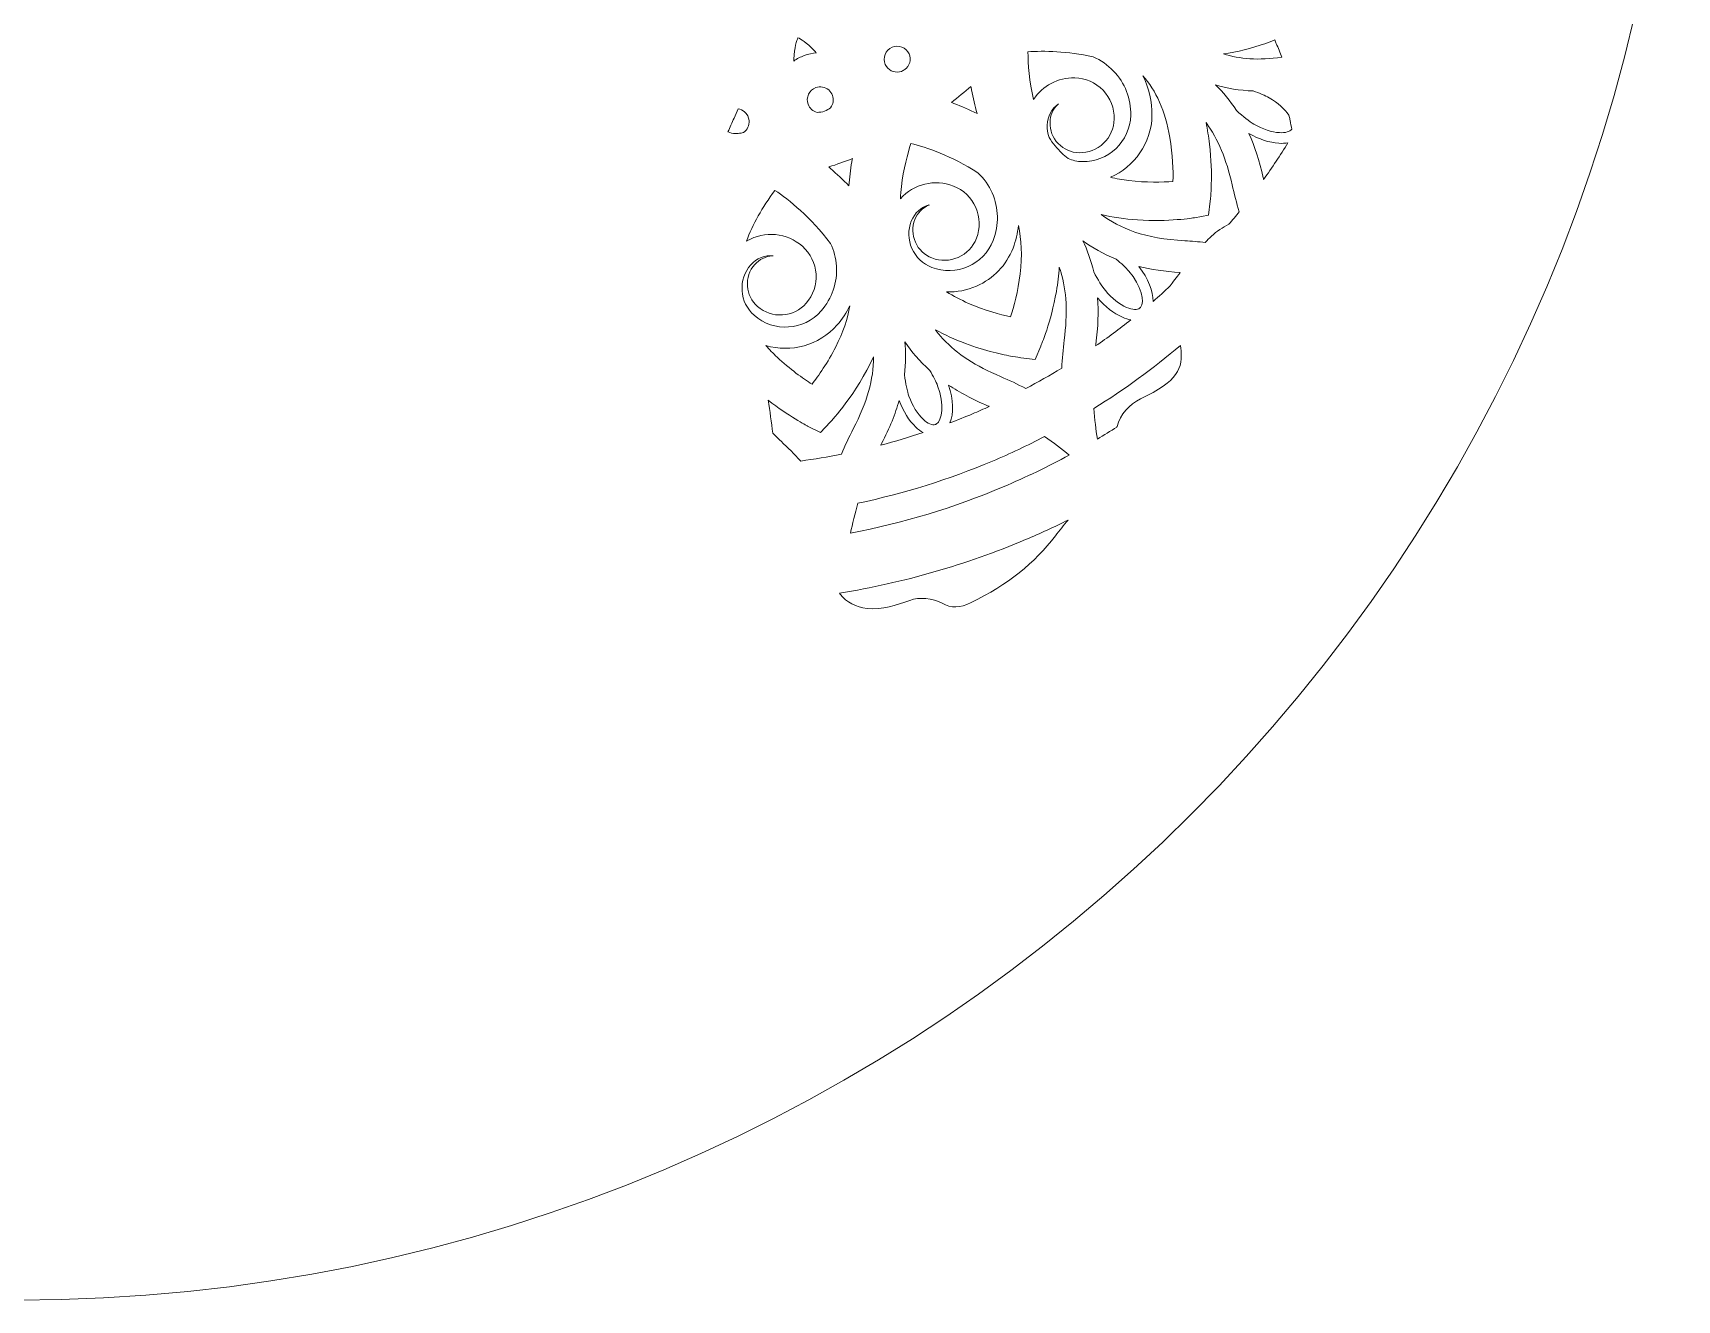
# Model space of a CAD drawing. Header units: millimetres. Extents: x -1844 to 2932, y -490 to 399.
# Drawn here: x 2491.1 to 2931.7, y -490.4 to -150.8 of the extents above; entities that cross this region are included whole.
import ezdxf

# ---------------------------------------------------------------- set-up
doc = ezdxf.new("R2010")
doc.units = ezdxf.units.MM
doc.header["$MEASUREMENT"] = 0
doc.layers.add('Layer 1', color=7, linetype='Continuous')

msp = doc.modelspace()

# ---------------------------------------------------------------- linework, layer by layer
at = {"layer": 'Layer 1', "lineweight": 0}
for points, knots in [([(2487.18, 398.64), (2241.69, 398.64), (2042.68, 199.63), (2042.68, -45.86), (2042.68, -291.35), (2241.69, -490.36), (2487.18, -490.36), (2732.67, -490.36), (2931.68, -291.35), (2931.68, -45.86), (2931.68, 199.63), (2732.67, 398.64), (2487.18, 398.64)], [0, 0, 0, 0, 1, 1, 1, 2, 2, 2, 3, 3, 3, 4, 4, 4, 4]), ([(2694.99, -157.86), (2695.18, -154.66), (2695.74, -152.88), (2696.1, -152.12), (2696.82, -152.43), (2698.33, -153.3), (2700.54, -155.62), (2700.72, -155.8), (2700.89, -155.99), (2701.07, -156.18), (2699.97, -156.27), (2698.88, -156.51), (2697.82, -156.89), (2696.8, -157.26), (2695.85, -157.75), (2694.97, -158.35), (2694.98, -158.19), (2694.98, -158.02), (2694.99, -157.86)], [0, 0, 0, 0, 1, 1, 1, 2, 2, 2, 3, 3, 3, 4, 4, 4, 5, 5, 5, 6, 6, 6, 6]), ([(2821.45, -153.64), (2822.29, -153.34), (2823.09, -153.03), (2823.87, -152.72), (2824.01, -153.04), (2824.15, -153.37), (2824.28, -153.69), (2824.78, -154.88), (2825.28, -156.09), (2825.8, -157.3), (2819.45, -158.3), (2814.42, -157.75), (2810.14, -156.47), (2813.78, -155.96), (2817.56, -155.02), (2821.45, -153.64)], [0, 0, 0, 0, 1, 1, 1, 2, 2, 2, 3, 3, 3, 4, 4, 4, 5, 5, 5, 5]), ([(2719.85, -159.84), (2719.85, -159.84), (2719.85, -159.84), (2719.85, -159.84), (2719.32, -159.08), (2719.12, -158.16), (2719.28, -157.24), (2719.45, -156.32), (2719.96, -155.53), (2720.72, -154.99), (2721.48, -154.46), (2722.4, -154.26), (2723.32, -154.43), (2724.24, -154.59), (2725.04, -155.1), (2725.57, -155.86), (2726.53, -157.24), (2726.34, -159.15), (2725.15, -160.33), (2725.02, -160.43), (2724.9, -160.53), (2724.78, -160.61), (2724.49, -160.81), (2724.18, -160.99), (2723.86, -161.13), (2722.38, -161.65), (2720.74, -161.12), (2719.85, -159.84)], [0, 0, 0, 0, 1, 1, 1, 2, 2, 2, 3, 3, 3, 4, 4, 4, 5, 5, 5, 6, 6, 6, 7, 7, 7, 8, 8, 8, 9, 9, 9, 9]), ([(2768.48, -184.44), (2767.88, -183.98), (2767.32, -183.5), (2766.82, -183.03), (2765.57, -181.83), (2764.41, -180.42), (2763.39, -178.81), (2763.03, -177.74), (2762.85, -176.63), (2762.88, -175.5), (2762.93, -173.16), (2764.12, -171.1), (2765.9, -169.84), (2765.86, -169.88), (2765.83, -169.91), (2765.79, -169.95), (2764.45, -171.23), (2763.69, -172.95), (2763.65, -174.8), (2763.6, -176.93), (2764.38, -178.94), (2765.85, -180.48), (2767.32, -182.01), (2769.3, -182.88), (2771.43, -182.93), (2773.89, -182.98), (2776.22, -182.07), (2778.01, -180.37), (2779.79, -178.66), (2780.8, -176.37), (2780.86, -173.9), (2780.92, -171.01), (2779.85, -168.27), (2777.85, -166.18), (2775.86, -164.09), (2773.16, -162.91), (2770.27, -162.84), (2765.78, -162.75), (2761.64, -165), (2759.25, -168.66), (2758.08, -163.84), (2757.77, -159.12), (2757.72, -155.87), (2762.05, -155.59), (2768.2, -155.68), (2775.2, -157.24), (2777.26, -158.12), (2779.1, -159.39), (2780.66, -161.03), (2783.73, -164.23), (2785.36, -168.44), (2785.27, -172.88), (2785.11, -179.89), (2779.28, -185.47), (2772.27, -185.32), (2770.95, -185.29), (2769.68, -184.99), (2768.48, -184.44)], [0, 0, 0, 0, 1, 1, 1, 2, 2, 2, 3, 3, 3, 4, 4, 4, 5, 5, 5, 6, 6, 6, 7, 7, 7, 8, 8, 8, 9, 9, 9, 10, 10, 10, 11, 11, 11, 12, 12, 12, 13, 13, 13, 14, 14, 14, 15, 15, 15, 16, 16, 16, 17, 17, 17, 18, 18, 18, 19, 19, 19, 19]), ([(2788.51, -162.3), (2792.08, -166.19), (2794.51, -171.74), (2795.74, -178.82), (2796.55, -183.44), (2796.66, -187.81), (2796.6, -190.63), (2793.78, -190.83), (2789.42, -190.95), (2784.76, -190.37), (2783.04, -190.16), (2781.39, -189.87), (2779.83, -189.51), (2786.26, -186.71), (2790.81, -180.35), (2790.97, -173.01), (2791.05, -169.23), (2790.2, -165.57), (2788.51, -162.3)], [0, 0, 0, 0, 1, 1, 1, 2, 2, 2, 3, 3, 3, 4, 4, 4, 5, 5, 5, 6, 6, 6, 6]), ([(2698.95, -167.27), (2699.35, -166.43), (2700.05, -165.79), (2700.92, -165.47), (2701.49, -165.27), (2702.11, -165.22), (2702.71, -165.32), (2703.93, -165.54), (2704.96, -166.4), (2705.38, -167.57), (2705.78, -168.67), (2705.58, -169.92), (2704.87, -170.86), (2704.38, -171.25), (2703.83, -171.56), (2703.24, -171.78), (2702.59, -172.01), (2701.91, -172.12), (2701.23, -172.11), (2700.11, -171.82), (2699.22, -171.02), (2698.83, -169.93), (2698.51, -169.06), (2698.55, -168.12), (2698.95, -167.27)], [0, 0, 0, 0, 1, 1, 1, 2, 2, 2, 3, 3, 3, 4, 4, 4, 5, 5, 5, 6, 6, 6, 7, 7, 7, 8, 8, 8, 8]), ([(2742.46, -165.18), (2742.51, -165.49), (2742.57, -165.79), (2742.62, -166.1), (2743.02, -168.21), (2743.51, -170.32), (2744.09, -172.4), (2742.06, -171.4), (2739.98, -170.5), (2737.89, -169.7), (2737.67, -169.62), (2737.46, -169.54), (2737.25, -169.46), (2739.03, -168.09), (2740.77, -166.66), (2742.46, -165.18)], [0, 0, 0, 0, 1, 1, 1, 2, 2, 2, 3, 3, 3, 4, 4, 4, 5, 5, 5, 5]), ([(2825.14, -177.54), (2823.05, -177.42), (2820.6, -176.61), (2818.26, -175.26), (2817.04, -174.55), (2815.4, -173.22), (2813.62, -171.63), (2811.89, -168.96), (2810, -166.72), (2808.01, -164.77), (2811.06, -165.66), (2814.38, -166.25), (2818.08, -166.37), (2819.84, -166.98), (2821.35, -167.6), (2822.35, -168.18), (2824.78, -169.58), (2826.6, -171.3), (2827.67, -172.86), (2827.69, -172.97), (2827.72, -173.07), (2827.74, -173.18), (2827.83, -173.57), (2827.91, -173.95), (2827.97, -174.29), (2828.12, -175.08), (2828.28, -175.86), (2828.44, -176.62), (2827.93, -177.28), (2826.72, -177.63), (2825.14, -177.54)], [0, 0, 0, 0, 1, 1, 1, 2, 2, 2, 3, 3, 3, 4, 4, 4, 5, 5, 5, 6, 6, 6, 7, 7, 7, 8, 8, 8, 9, 9, 9, 10, 10, 10, 10]), ([(2679.32, -177.81), (2678.67, -177.77), (2678.02, -177.62), (2677.41, -177.36), (2677.39, -177.34), (2677.38, -177.33), (2677.36, -177.32), (2677.9, -176.1), (2678.44, -174.89), (2678.98, -173.69), (2679.36, -172.86), (2679.73, -172.02), (2680.1, -171.18), (2680.72, -171.28), (2681.3, -171.54), (2681.8, -171.96), (2682.51, -172.56), (2682.95, -173.4), (2683.02, -174.32), (2683.13, -175.55), (2682.54, -176.78), (2681.52, -177.48), (2681.3, -177.56), (2681.08, -177.63), (2680.86, -177.68), (2680.35, -177.72), (2679.84, -177.77), (2679.32, -177.81)], [0, 0, 0, 0, 1, 1, 1, 2, 2, 2, 3, 3, 3, 4, 4, 4, 5, 5, 5, 6, 6, 6, 7, 7, 7, 8, 8, 8, 9, 9, 9, 9]), ([(2811.6, -202.1), (2809.91, -202.96), (2808.28, -203.94), (2806.88, -205.29), (2806.32, -205.83), (2805.77, -206.39), (2805.24, -206.96), (2803.42, -206.76), (2801.59, -206.61), (2799.77, -206.52), (2789.08, -206), (2782.32, -203.15), (2777.35, -199.48), (2780.39, -200.2), (2783.67, -200.69), (2787.07, -200.92), (2795.47, -201.49), (2802.07, -200.38), (2802.35, -200.33), (2802.35, -200.33), (2806.12, -199.68), (2806.12, -199.68), (2806.12, -199.68), (2806.58, -195.88), (2806.58, -195.88), (2806.61, -195.6), (2807.38, -188.91), (2806.39, -180.59), (2806.16, -178.62), (2805.84, -176.71), (2805.45, -174.87), (2808.66, -179.27), (2810.93, -184.7), (2812.44, -191.5), (2812.98, -193.95), (2813.63, -196.37), (2814.37, -198.74), (2813.46, -199.87), (2812.53, -200.99), (2811.6, -202.1)], [0, 0, 0, 0, 1, 1, 1, 2, 2, 2, 3, 3, 3, 4, 4, 4, 5, 5, 5, 6, 6, 6, 7, 7, 7, 8, 8, 8, 9, 9, 9, 10, 10, 10, 11, 11, 11, 12, 12, 12, 13, 13, 13, 13]), ([(2727.58, -206.91), (2728.44, -208.85), (2730, -210.35), (2731.98, -211.12), (2734.27, -212.01), (2736.78, -211.96), (2739.04, -210.96), (2741.3, -209.97), (2743.03, -208.16), (2743.93, -205.86), (2744.98, -203.17), (2744.91, -200.23), (2743.75, -197.58), (2742.58, -194.94), (2740.46, -192.9), (2737.76, -191.85), (2732.78, -189.91), (2727.12, -191.28), (2723.56, -195.25), (2723.61, -194.18), (2723.71, -193.08), (2723.84, -191.95), (2724.38, -187.32), (2725.52, -183.13), (2726.37, -180.43), (2730.5, -181.5), (2737.27, -183.76), (2744.35, -188.31), (2745.97, -189.83), (2747.24, -191.65), (2748.15, -193.7), (2749.93, -197.76), (2750.03, -202.28), (2748.42, -206.41), (2745.88, -212.95), (2738.49, -216.19), (2731.96, -213.65), (2731.96, -213.65), (2731.96, -213.65), (2731.96, -213.65), (2729.57, -212.72), (2727.68, -210.92), (2726.65, -208.57), (2725.62, -206.21), (2725.56, -203.6), (2726.49, -201.22), (2727.34, -199.03), (2729.16, -197.5), (2731.26, -196.93), (2731.22, -196.95), (2731.17, -196.97), (2731.12, -196.99), (2729.42, -197.74), (2728.12, -199.1), (2727.45, -200.82), (2726.68, -202.8), (2726.73, -204.96), (2727.58, -206.91)], [0, 0, 0, 0, 1, 1, 1, 2, 2, 2, 3, 3, 3, 4, 4, 4, 5, 5, 5, 6, 6, 6, 7, 7, 7, 8, 8, 8, 9, 9, 9, 10, 10, 10, 11, 11, 11, 12, 12, 12, 13, 13, 13, 14, 14, 14, 15, 15, 15, 16, 16, 16, 17, 17, 17, 18, 18, 18, 19, 19, 19, 19]), ([(2820.89, -190.09), (2820.86, -189.94), (2820.82, -189.8), (2820.79, -189.65), (2819.77, -185.08), (2818.47, -181.18), (2816.96, -177.79), (2819.64, -179.32), (2822.48, -180.24), (2824.97, -180.39), (2825.85, -180.44), (2826.66, -180.39), (2827.39, -180.25), (2825.33, -183.6), (2823.17, -186.88), (2820.89, -190.09)], [0, 0, 0, 0, 1, 1, 1, 2, 2, 2, 3, 3, 3, 4, 4, 4, 5, 5, 5, 5]), ([(2710.7, -184.5), (2710.64, -184.8), (2710.59, -185.09), (2710.54, -185.39), (2710.19, -187.51), (2709.93, -189.66), (2709.77, -191.82), (2708.2, -190.18), (2706.56, -188.62), (2704.86, -187.15), (2704.7, -187.02), (2704.54, -186.88), (2704.38, -186.74), (2706.51, -186.06), (2708.62, -185.31), (2710.7, -184.5)], [0, 0, 0, 0, 1, 1, 1, 2, 2, 2, 3, 3, 3, 4, 4, 4, 5, 5, 5, 5]), ([(2681.14, -219.9), (2680.97, -217.33), (2681.81, -214.86), (2683.5, -212.94), (2685.04, -211.17), (2687.28, -210.36), (2689.45, -210.54), (2689.4, -210.54), (2689.35, -210.55), (2689.29, -210.55), (2687.44, -210.67), (2685.75, -211.5), (2684.54, -212.89), (2683.13, -214.49), (2682.44, -216.54), (2682.58, -218.66), (2682.72, -220.78), (2683.67, -222.72), (2685.27, -224.12), (2687.12, -225.74), (2689.5, -226.55), (2691.96, -226.39), (2694.42, -226.23), (2696.67, -225.12), (2698.29, -223.27), (2700.2, -221.09), (2701.15, -218.31), (2700.96, -215.42), (2700.77, -212.54), (2699.47, -209.9), (2697.3, -207.99), (2693.18, -204.38), (2687.21, -203.78), (2682.45, -206.52), (2682.41, -206.54), (2682.37, -206.56), (2682.33, -206.59), (2683.95, -202.14), (2686.51, -197.6), (2689.96, -193.03), (2693.66, -195.52), (2699.55, -200.16), (2704.87, -207.26), (2705.76, -209.14), (2706.28, -211.17), (2706.42, -213.28), (2706.71, -217.71), (2705.26, -221.98), (2702.33, -225.32), (2697.71, -230.59), (2689.65, -231.12), (2684.38, -226.49), (2682.46, -224.8), (2681.3, -222.46), (2681.14, -219.9)], [0, 0, 0, 0, 1, 1, 1, 2, 2, 2, 3, 3, 3, 4, 4, 4, 5, 5, 5, 6, 6, 6, 7, 7, 7, 8, 8, 8, 9, 9, 9, 10, 10, 10, 11, 11, 11, 12, 12, 12, 13, 13, 13, 14, 14, 14, 15, 15, 15, 16, 16, 16, 17, 17, 17, 18, 18, 18, 18]), ([(2743.98, -218.66), (2748.49, -216.67), (2751.96, -213.06), (2753.74, -208.48), (2754.5, -206.51), (2754.98, -204.48), (2755.17, -202.43), (2756.05, -206.19), (2756.21, -210.51), (2755.65, -215.35), (2755.1, -220.01), (2753.95, -224.22), (2753.1, -226.92), (2750.34, -226.3), (2746.12, -225.16), (2741.82, -223.28), (2739.68, -222.35), (2737.72, -221.32), (2735.95, -220.22), (2738.68, -220.31), (2741.41, -219.79), (2743.98, -218.66)], [0, 0, 0, 0, 1, 1, 1, 2, 2, 2, 3, 3, 3, 4, 4, 4, 5, 5, 5, 6, 6, 6, 7, 7, 7, 7]), ([(2772.44, -206.51), (2775, -208.39), (2777.92, -210.07), (2781.35, -211.44), (2782.8, -212.63), (2784.01, -213.72), (2784.75, -214.62), (2788.11, -218.62), (2789.13, -222.92), (2787.9, -224.36), (2787.85, -224.43), (2787.8, -224.48), (2787.73, -224.53), (2787.06, -225.1), (2785.73, -225.04), (2784.17, -224.36), (2782.24, -223.54), (2780.23, -221.94), (2778.49, -219.87), (2777.58, -218.78), (2776.49, -216.98), (2775.37, -214.87), (2774.65, -211.78), (2773.65, -209.02), (2772.44, -206.51)], [0, 0, 0, 0, 1, 1, 1, 2, 2, 2, 3, 3, 3, 4, 4, 4, 5, 5, 5, 6, 6, 6, 7, 7, 7, 8, 8, 8, 8]), ([(2735.06, -232.89), (2734.3, -232.08), (2733.59, -231.23), (2732.93, -230.34), (2735.43, -231.73), (2738.13, -232.97), (2741.02, -234.05), (2746.39, -236.05), (2751.2, -237.07), (2753.58, -237.49), (2754.76, -237.71), (2755.55, -237.81), (2755.83, -237.85), (2755.83, -237.85), (2759.63, -238.3), (2759.63, -238.3), (2759.63, -238.3), (2761.16, -234.79), (2761.16, -234.79), (2761.27, -234.53), (2763.91, -228.38), (2765.35, -220.09), (2765.73, -217.86), (2765.99, -215.68), (2766.13, -213.57), (2766.27, -213.98), (2766.41, -214.4), (2766.54, -214.81), (2768.1, -219.98), (2768.4, -225.97), (2767.46, -233.14), (2767.13, -235.64), (2766.91, -238.14), (2766.79, -240.63), (2763.65, -242.55), (2760.44, -244.38), (2757.17, -246.1), (2754.98, -244.96), (2752.72, -243.89), (2750.42, -242.92), (2743.75, -240.12), (2738.73, -236.84), (2735.06, -232.89)], [0, 0, 0, 0, 1, 1, 1, 2, 2, 2, 3, 3, 3, 4, 4, 4, 5, 5, 5, 6, 6, 6, 7, 7, 7, 8, 8, 8, 9, 9, 9, 10, 10, 10, 11, 11, 11, 12, 12, 12, 13, 13, 13, 14, 14, 14, 14]), ([(2787.43, -213.4), (2790.72, -214.21), (2794.4, -214.77), (2798.56, -215.02), (2798.41, -215.21), (2798.26, -215.41), (2798.12, -215.6), (2797.66, -216.19), (2797.21, -216.78), (2796.75, -217.37), (2796.52, -217.67), (2796.19, -218.1), (2795.85, -218.62), (2794.34, -220.03), (2792.81, -221.41), (2791.26, -222.75), (2791.31, -220.05), (2789.99, -216.65), (2787.43, -213.4)], [0, 0, 0, 0, 1, 1, 1, 2, 2, 2, 3, 3, 3, 4, 4, 4, 5, 5, 5, 6, 6, 6, 6]), ([(2706.62, -229.08), (2708, -227.5), (2709.14, -225.76), (2710.02, -223.91), (2709.45, -227.39), (2708.18, -231.08), (2706.23, -234.95), (2704.12, -239.15), (2701.6, -242.72), (2699.88, -244.95), (2697.49, -243.43), (2693.92, -240.93), (2690.53, -237.69), (2689.45, -236.67), (2688.45, -235.63), (2687.54, -234.59), (2694.21, -236.54), (2701.75, -234.63), (2706.62, -229.08)], [0, 0, 0, 0, 1, 1, 1, 2, 2, 2, 3, 3, 3, 4, 4, 4, 5, 5, 5, 6, 6, 6, 6]), ([(2776.4, -221.8), (2778.4, -224.16), (2780.75, -226), (2783.04, -226.98), (2783.84, -227.33), (2784.6, -227.56), (2785.33, -227.68), (2782.25, -230.13), (2779.1, -232.47), (2775.88, -234.71), (2775.9, -234.56), (2775.92, -234.41), (2775.94, -234.25), (2776.55, -229.62), (2776.66, -225.5), (2776.4, -221.8)], [0, 0, 0, 0, 1, 1, 1, 2, 2, 2, 3, 3, 3, 4, 4, 4, 5, 5, 5, 5]), ([(2691.59, -260.25), (2690.8, -259.52), (2690.06, -258.8), (2689.37, -258.09), (2689, -255.17), (2688.6, -252.2), (2688.13, -249.2), (2693.64, -253.56), (2698.36, -255.98), (2698.71, -256.16), (2698.71, -256.16), (2702.13, -257.89), (2702.13, -257.89), (2702.13, -257.89), (2704.76, -255.11), (2704.76, -255.11), (2705.1, -254.75), (2711.79, -247.6), (2716.37, -237.61), (2716.38, -243.73), (2714.63, -249.81), (2710.95, -256.88), (2709.79, -259.12), (2708.72, -261.4), (2707.76, -263.7), (2704.15, -264.43), (2700.51, -265.04), (2696.84, -265.54), (2695.17, -263.71), (2693.42, -261.95), (2691.59, -260.25)], [0, 0, 0, 0, 1, 1, 1, 2, 2, 2, 3, 3, 3, 4, 4, 4, 5, 5, 5, 6, 6, 6, 7, 7, 7, 8, 8, 8, 9, 9, 9, 10, 10, 10, 10]), ([(2729.66, -254.35), (2728.13, -252.92), (2726.78, -250.73), (2725.86, -248.18), (2725.38, -246.86), (2724.97, -244.79), (2724.63, -242.42), (2725.02, -239.27), (2725.02, -236.33), (2724.74, -233.56), (2726.51, -236.21), (2728.67, -238.79), (2731.43, -241.26), (2732.39, -242.86), (2733.14, -244.3), (2733.54, -245.39), (2735.32, -250.3), (2734.81, -254.7), (2733.17, -255.63), (2733.1, -255.67), (2733.02, -255.7), (2732.95, -255.73), (2732.12, -256.03), (2730.89, -255.52), (2729.66, -254.35)], [0, 0, 0, 0, 1, 1, 1, 2, 2, 2, 3, 3, 3, 4, 4, 4, 5, 5, 5, 6, 6, 6, 7, 7, 7, 8, 8, 8, 8]), ([(2787.93, -248.87), (2784.88, -250.33), (2782.51, -253.1), (2781.6, -256.28), (2781.59, -256.33), (2781.58, -256.37), (2781.57, -256.42), (2779.84, -257.52), (2778.1, -258.61), (2776.33, -259.66), (2775.94, -257.15), (2775.62, -254.41), (2775.42, -251.46), (2783.54, -246.41), (2791.27, -240.76), (2798.6, -234.54), (2798.63, -234.74), (2798.67, -234.93), (2798.69, -235.12), (2799.32, -240.88), (2797.96, -244.06), (2787.93, -248.87)], [0, 0, 0, 0, 1, 1, 1, 2, 2, 2, 3, 3, 3, 4, 4, 4, 5, 5, 5, 6, 6, 6, 7, 7, 7, 7]), ([(2736.48, -245.17), (2739.46, -247.17), (2742.96, -249.07), (2747.1, -250.81), (2747.19, -250.85), (2747.27, -250.89), (2747.36, -250.92), (2745.88, -251.6), (2744.39, -252.25), (2742.89, -252.89), (2740.89, -253.73), (2738.87, -254.54), (2736.85, -255.31), (2737.85, -252.8), (2737.77, -249.12), (2736.48, -245.17)], [0, 0, 0, 0, 1, 1, 1, 2, 2, 2, 3, 3, 3, 4, 4, 4, 5, 5, 5, 5]), ([(2718.54, -260.83), (2720.7, -256.68), (2722.21, -252.86), (2723.23, -249.29), (2724.3, -252.19), (2725.88, -254.72), (2727.7, -256.43), (2728.35, -257.04), (2729, -257.52), (2729.66, -257.89), (2725.91, -259.14), (2722.13, -260.27), (2718.32, -261.27), (2718.39, -261.12), (2718.46, -260.98), (2718.54, -260.83)], [0, 0, 0, 0, 1, 1, 1, 2, 2, 2, 3, 3, 3, 4, 4, 4, 5, 5, 5, 5]), ([(2751.14, -272.44), (2737.9, -278.04), (2724.23, -282.18), (2710.22, -284.85), (2710.71, -282.36), (2711.34, -279.66), (2712.17, -276.83), (2724.49, -274.26), (2736.54, -270.49), (2748.24, -265.55), (2752.98, -263.54), (2757.62, -261.36), (2762.16, -259), (2764.62, -260.66), (2766.84, -262.34), (2768.81, -263.94), (2763.08, -267.05), (2757.19, -269.88), (2751.14, -272.44)], [0, 0, 0, 0, 1, 1, 1, 2, 2, 2, 3, 3, 3, 4, 4, 4, 5, 5, 5, 6, 6, 6, 6]), ([(2765.1, -285.56), (2759.52, -292.96), (2752.35, -298.64), (2742.52, -303.45), (2739.43, -304.97), (2737.24, -305.02), (2734.73, -303.65), (2732.23, -302.29), (2728.61, -301.96), (2726.11, -302.86), (2722.35, -304.21), (2718.79, -305.49), (2714.63, -305.06), (2711.67, -304.75), (2709.11, -303.38), (2707.43, -301.21), (2707.36, -301.12), (2707.3, -301.03), (2707.24, -300.94), (2724.35, -298.17), (2741.03, -293.37), (2757.12, -286.57), (2760.99, -284.93), (2764.79, -283.18), (2768.54, -281.34), (2767.35, -282.71), (2766.2, -284.11), (2765.1, -285.56)], [0, 0, 0, 0, 1, 1, 1, 2, 2, 2, 3, 3, 3, 4, 4, 4, 5, 5, 5, 6, 6, 6, 7, 7, 7, 8, 8, 8, 9, 9, 9, 9])]:
    msp.add_open_spline(points, degree=3, knots=knots, dxfattribs=at)

doc.saveas('drawing.dxf')
